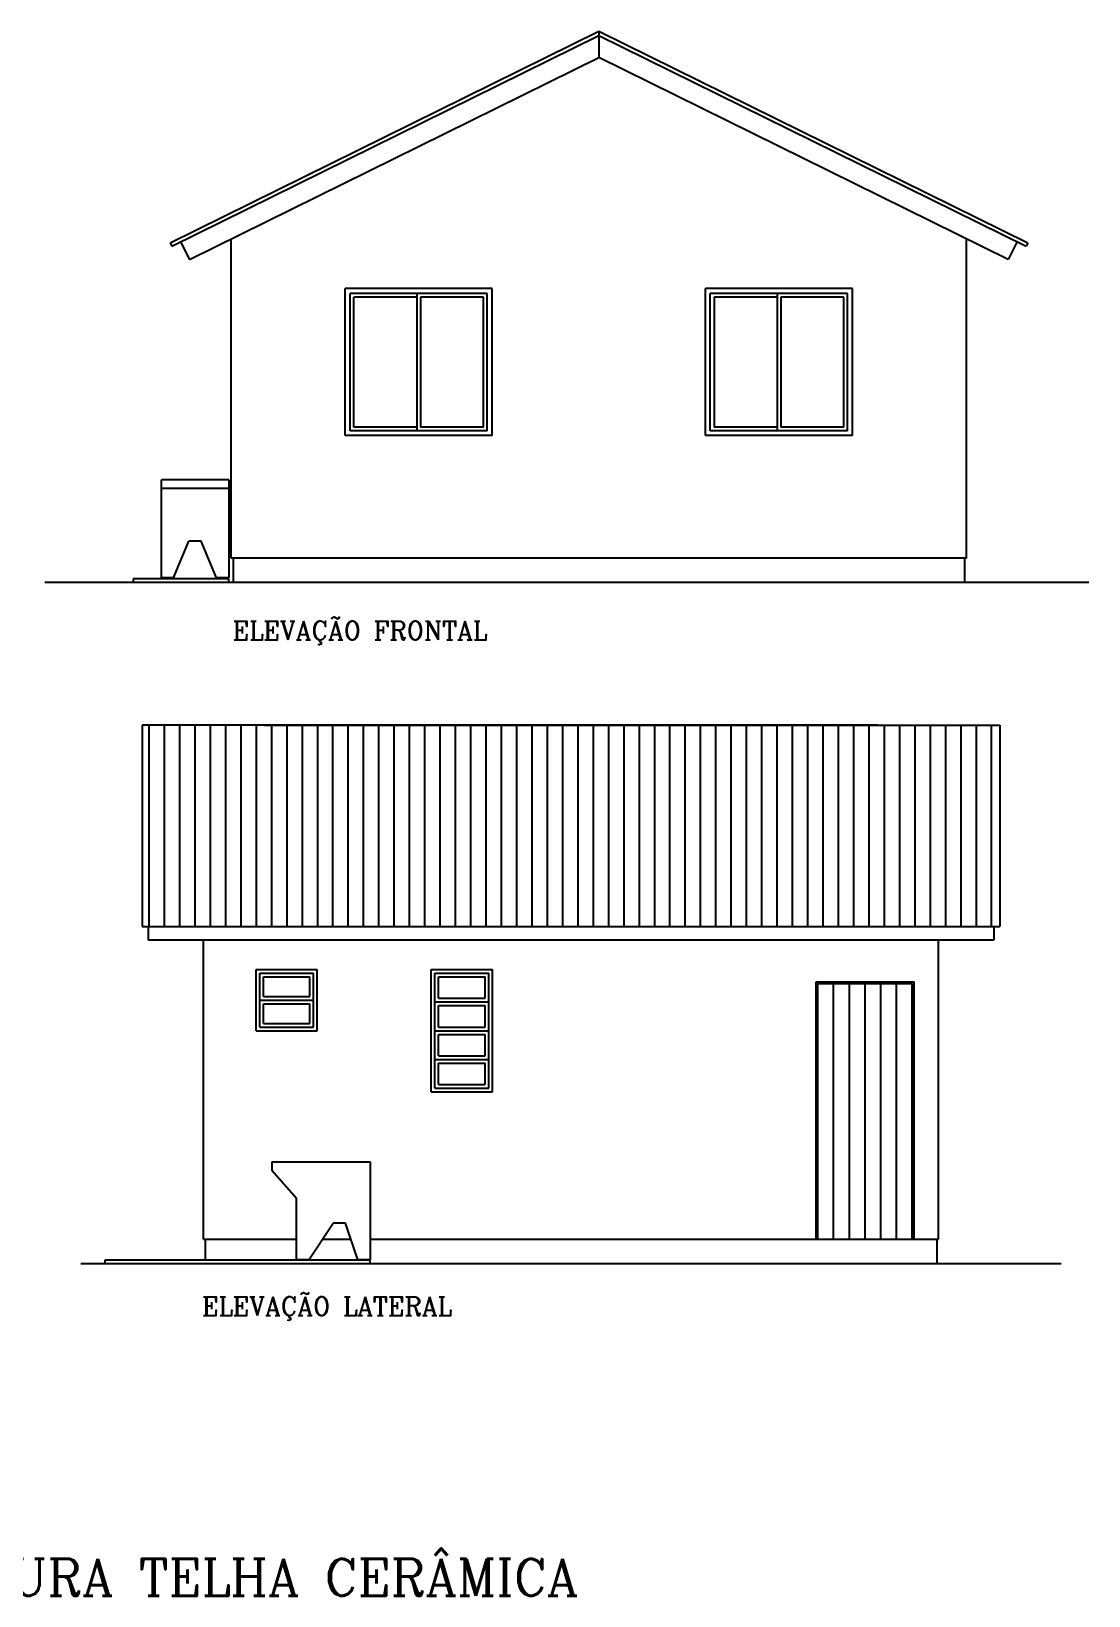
# Model space of a CAD drawing. Extents: x 98 to 558, y -86 to 6.
# Drawn here: x 169.76 to 178.39, y -8.69 to 4.08 of the extents above; entities that cross this region are included whole.
import ezdxf

# ---------------------------------------------------------------- set-up
doc = ezdxf.new("R2010")
doc.units = 0
doc.header["$LTSCALE"] = 5
doc.linetypes.add('DASHED2', pattern=[0.375, 0.25, -0.125])
doc.layers.get('0').update_dxf_attribs({"linetype": 'CONTINUOUS'})
for name, color, linetype in [('CONCRETO', 5, 'CONTINUOUS'), ('COTAS', 244, 'CONTINUOUS'), ('EQUIPAMENTOS', 1, 'CONTINUOUS'), ('JANELA', 1, 'CONTINUOUS'), ('PAREDE', 7, 'CONTINUOUS'), ('PISO', 30, 'CONTINUOUS'), ('PORTA', 1, 'CONTINUOUS'), ('TANQUE', 1, 'CONTINUOUS'), ('TELHADO', 20, 'CONTINUOUS'), ('TERRA', 7, 'CONTINUOUS'), ('TEXTO', 1, 'CONTINUOUS'), ('VISTAP', 244, 'CONTINUOUS')]:
    doc.layers.add(name, color=color, linetype=linetype)
doc.styles.add('ROMANC', font='ROMANC.SHX')

# ---------------------------------------------------------------- blocks, each defined once
blk = doc.blocks.new('*X75')
at = {"color": 0, "linetype": 'CONTINUOUS'}
for p, q in [((133.125, -37.887), (133.125, -36.242)), ((133.25, -37.887), (133.25, -36.242)), ((133.375, -37.887), (133.375, -36.242)), ((133.5, -37.887), (133.5, -36.242)), ((133.625, -37.887), (133.625, -36.242)), ((133.75, -37.887), (133.75, -36.242)), ((133.875, -37.887), (133.875, -36.242)), ((134, -37.887), (134, -36.242)), ((134.125, -37.887), (134.125, -36.242)), ((134.25, -37.887), (134.25, -36.242)), ((134.375, -37.887), (134.375, -36.242)), ((134.5, -37.887), (134.5, -36.242)), ((134.625, -37.887), (134.625, -36.242)), ((134.75, -37.887), (134.75, -36.242)), ((134.875, -37.887), (134.875, -36.242)), ((135, -37.887), (135, -36.242)), ((135.125, -37.887), (135.125, -36.242)), ((135.25, -37.887), (135.25, -36.242)), ((135.375, -37.887), (135.375, -36.242)), ((135.5, -37.887), (135.5, -36.242)), ((135.625, -37.887), (135.625, -36.242)), ((135.75, -37.887), (135.75, -36.242)), ((135.875, -37.887), (135.875, -36.242)), ((136, -37.887), (136, -36.242)), ((136.125, -37.887), (136.125, -36.242)), ((136.25, -37.887), (136.25, -36.242)), ((136.375, -37.887), (136.375, -36.242)), ((136.5, -37.887), (136.5, -36.242)), ((136.625, -37.887), (136.625, -36.242)), ((136.75, -37.887), (136.75, -36.242)), ((136.875, -37.887), (136.875, -36.242)), ((137, -37.887), (137, -36.242)), ((137.125, -37.887), (137.125, -36.242)), ((137.25, -37.887), (137.25, -36.242)), ((137.375, -37.887), (137.375, -36.242)), ((137.5, -37.887), (137.5, -36.242)), ((137.625, -37.887), (137.625, -36.242)), ((137.75, -37.887), (137.75, -36.242)), ((137.875, -37.887), (137.875, -36.242)), ((138, -37.887), (138, -36.242)), ((138.125, -37.887), (138.125, -36.242)), ((138.25, -37.887), (138.25, -36.242)), ((138.375, -37.887), (138.375, -36.242)), ((138.5, -37.887), (138.5, -36.242)), ((138.625, -37.887), (138.625, -36.242)), ((138.75, -37.887), (138.75, -36.242)), ((138.875, -37.887), (138.875, -36.242)), ((139, -37.887), (139, -36.242)), ((139.125, -37.887), (139.125, -36.242)), ((139.25, -37.887), (139.25, -36.242)), ((139.375, -37.887), (139.375, -36.242)), ((139.5, -37.887), (139.5, -36.242)), ((139.625, -37.887), (139.625, -36.242)), ((139.75, -37.887), (139.75, -36.242)), ((139.875, -37.887), (139.875, -36.242)), ((140, -37.887), (140, -36.242))]:
    blk.add_line(p, q, dxfattribs=at)

msp = doc.modelspace()

# ---------------------------------------------------------------- linework, layer by layer
at = {"layer": 'CONCRETO', "color": 244, "linetype": 'CONTINUOUS'}
for p, q in [((176.4646, 1.9778), (175.2646, 1.9778)), ((177.3946, -0.2222), (171.3946, -0.2222))]:
    msp.add_line(p, q, dxfattribs=at)
at = {"layer": 'CONCRETO', "color": 30, "linetype": 'CONTINUOUS'}
for p, q in [((171.4096, -0.2222), (171.4096, -0.4222)), ((177.3796, -0.2222), (177.3796, -0.4222)), ((170.5946, -0.3922), (170.5946, -0.4222)), ((171.3746, -0.3922), (170.5946, -0.3922)), ((171.3746, -0.4222), (171.3746, -0.3922)), ((171.1825, -5.7799), (171.1825, -5.9499)), ((177.1525, -5.7799), (177.1525, -5.9799))]:
    msp.add_line(p, q, dxfattribs=at)
at = {"layer": 'COTAS', "color": 1, "linetype": 'CONTINUOUS'}
for p, q in [((170.8958, 2.3508), (174.3946, 4.078)), ((170.9091, 2.3239), (174.3946, 4.0445)), ((174.3946, 4.078), (174.3946, 3.8648)), ((174.3946, 4.078), (177.8959, 2.3508)), ((174.3946, 4.0445), (177.8826, 2.3239)), ((171.0538, 2.2156), (174.3946, 3.8648)), ((177.7354, 2.2156), (174.3946, 3.8648)), ((170.8958, 2.3508), (170.9091, 2.3239)), ((177.8959, 2.3508), (177.8826, 2.3239))]:
    msp.add_line(p, q, dxfattribs=at)
at = {"layer": 'EQUIPAMENTOS', "color": 244, "linetype": 'CONTINUOUS'}
for p, q in [((171.7275, -5.1499), (172.5275, -5.1499)), ((171.7275, -5.1499), (171.7275, -5.2199)), ((171.9275, -5.4499), (171.7275, -5.2199)), ((172.5275, -5.1499), (172.5275, -5.9499)), ((171.9275, -5.9499), (171.9275, -5.4499)), ((172.0275, -5.9499), (172.2275, -5.6499)), ((172.3275, -5.6499), (172.2275, -5.6499)), ((172.4275, -5.9499), (172.3275, -5.6499)), ((172.1409, -5.7799), (172.3709, -5.7799)), ((172.0275, -5.9499), (171.9275, -5.9499)), ((172.5275, -5.9499), (172.4275, -5.9499)), ((172.5275, -5.9799), (172.5275, -5.9499))]:
    msp.add_line(p, q, dxfattribs=at)
at = {"layer": 'JANELA', "color": 244, "linetype": 'CONTINUOUS'}
for p, q in [((173.5246, 1.9778), (172.3246, 1.9778)), ((172.3246, 0.7778), (172.3246, 1.9778)), ((172.3646, 0.8178), (172.3646, 1.9378)), ((173.4846, 1.9378), (172.3646, 1.9378)), ((172.9096, 1.9378), (172.9096, 0.8178)), ((173.4846, 0.8178), (173.4846, 1.9378)), ((173.5246, 0.7778), (173.5246, 1.9778)), ((176.4646, 1.9778), (175.2646, 1.9778)), ((175.2646, 0.7778), (175.2646, 1.9778)), ((175.3046, 0.8178), (175.3046, 1.9378)), ((176.4246, 1.9378), (175.3046, 1.9378)), ((175.8496, 1.9378), (175.8496, 0.8178)), ((176.4246, 0.8178), (176.4246, 1.9378)), ((176.4646, 0.7778), (176.4646, 1.9778)), ((172.3946, 0.8478), (172.3946, 1.9078)), ((172.9096, 1.9078), (172.3946, 1.9078)), ((172.9396, 1.9078), (172.9396, 0.8478)), ((173.4546, 1.9078), (172.9396, 1.9078)), ((173.4546, 0.8478), (173.4546, 1.9078)), ((175.8496, 1.9078), (175.3346, 1.9078)), ((175.3346, 1.9078), (175.3346, 0.8478)), ((175.8796, 1.9078), (175.8796, 0.8478)), ((176.3946, 1.9078), (175.8796, 1.9078)), ((176.3946, 0.8478), (176.3946, 1.9078)), ((173.5246, 0.7778), (172.3246, 0.7778)), ((173.4846, 0.8178), (172.3646, 0.8178)), ((172.9096, 0.8478), (172.3946, 0.8478)), ((173.4546, 0.8478), (172.9396, 0.8478)), ((176.4646, 0.7778), (175.2646, 0.7778)), ((176.4246, 0.8178), (175.3046, 0.8178)), ((175.8496, 0.8478), (175.3346, 0.8478)), ((176.3946, 0.8478), (175.8796, 0.8478))]:
    msp.add_line(p, q, dxfattribs=at)
at = {"layer": 'JANELA', "color": 30, "linetype": 'CONTINUOUS'}
for p, q in [((171.5975, -3.5799), (172.0975, -3.5799)), ((171.5975, -4.0799), (171.5975, -3.5799)), ((171.6275, -4.0499), (171.6275, -3.6099)), ((171.6275, -3.6099), (172.0675, -3.6099)), ((171.6575, -3.7999), (171.6575, -3.6399)), ((171.6575, -3.6399), (172.0375, -3.6399)), ((172.0375, -3.7999), (172.0375, -3.6399)), ((172.0675, -4.0499), (172.0675, -3.6099)), ((172.0975, -4.0799), (172.0975, -3.5799)), ((173.0275, -3.5799), (173.5275, -3.5799)), ((173.0275, -4.5799), (173.0275, -3.5799)), ((173.0575, -4.5499), (173.0575, -3.6099)), ((173.0575, -3.6099), (173.4975, -3.6099)), ((173.0875, -3.8149), (173.0875, -3.6399)), ((173.0875, -3.6399), (173.4675, -3.6399)), ((173.4675, -3.8149), (173.4675, -3.6399)), ((173.4975, -4.5499), (173.4975, -3.6099)), ((173.5275, -4.5799), (173.5275, -3.5799)), ((171.6275, -3.8299), (172.0675, -3.8299)), ((171.6575, -3.7999), (172.0375, -3.7999)), ((173.0875, -3.8149), (173.4675, -3.8149)), ((171.6575, -3.8599), (172.0375, -3.8599)), ((171.6575, -4.0199), (171.6575, -3.8599)), ((172.0375, -4.0199), (172.0375, -3.8599)), ((173.0575, -3.8449), (173.4975, -3.8449)), ((173.0875, -4.0499), (173.0875, -3.8749)), ((173.0875, -3.8749), (173.4675, -3.8749)), ((173.4675, -4.0499), (173.4675, -3.8749)), ((171.5975, -4.0799), (172.0975, -4.0799)), ((171.6275, -4.0499), (172.0675, -4.0499)), ((171.6575, -4.0199), (172.0375, -4.0199)), ((173.0575, -4.0799), (173.4975, -4.0799)), ((173.0875, -4.0499), (173.4675, -4.0499)), ((173.0875, -4.2849), (173.0875, -4.1099)), ((173.0875, -4.1099), (173.4675, -4.1099)), ((173.4675, -4.2849), (173.4675, -4.1099)), ((173.0575, -4.3149), (173.4975, -4.3149)), ((173.0875, -4.2849), (173.4675, -4.2849)), ((173.0875, -4.3449), (173.4675, -4.3449)), ((173.0875, -4.5199), (173.0875, -4.3449)), ((173.4675, -4.5199), (173.4675, -4.3449)), ((173.0275, -4.5799), (173.5275, -4.5799)), ((173.0575, -4.5499), (173.4975, -4.5499)), ((173.0575, -4.5799), (173.4975, -4.5799)), ((173.0875, -4.5199), (173.4675, -4.5199))]:
    msp.add_line(p, q, dxfattribs=at)
at = {"layer": 'PAREDE', "color": 244, "linetype": 'CONTINUOUS'}
for p, q in [((171.3946, -0.2222), (171.3946, 2.3838)), ((177.3946, -0.2222), (177.3946, 2.3838)), ((171.1675, -5.7799), (171.1675, -3.3399)), ((177.1675, -5.7799), (177.1675, -3.3399)), ((171.1675, -5.7799), (171.9275, -5.7799)), ((172.5275, -5.7799), (177.1675, -5.7799))]:
    msp.add_line(p, q, dxfattribs=at)
at = {"layer": 'PISO', "color": 244, "linetype": 'CONTINUOUS'}
for p, q in [((170.3675, -5.9499), (172.5275, -5.9499)), ((170.3675, -5.9799), (170.3675, -5.9499))]:
    msp.add_line(p, q, dxfattribs=at)
at = {"layer": 'PORTA', "color": 30, "linetype": 'CONTINUOUS'}
for p, q in [((176.1675, -3.6799), (176.9675, -3.6799)), ((176.1675, -5.7799), (176.1675, -3.6799)), ((176.1825, -5.7799), (176.1825, -3.6949)), ((176.1825, -3.6949), (176.9525, -3.6949)), ((176.3109, -5.7799), (176.3109, -3.6949)), ((176.4392, -5.7799), (176.4392, -3.6949)), ((176.5675, -5.7799), (176.5675, -3.6949)), ((176.6959, -5.7799), (176.6959, -3.6949)), ((176.8242, -5.7799), (176.8242, -3.6949)), ((176.9525, -5.7799), (176.9525, -3.6949)), ((176.9675, -5.7799), (176.9675, -3.6799))]:
    msp.add_line(p, q, dxfattribs=at)
at = {"layer": 'TANQUE', "color": 30, "linetype": 'CONTINUOUS'}
for p, q in [((170.8248, -0.3844), (170.8248, 0.4156)), ((171.3748, 0.4156), (170.8248, 0.4156)), ((171.3748, 0.4156), (171.3748, -0.3844)), ((171.3748, 0.3456), (170.8248, 0.3456)), ((170.9248, -0.3844), (171.0498, -0.0844)), ((171.1498, -0.0844), (171.0498, -0.0844)), ((171.2748, -0.3844), (171.1498, -0.0844)), ((170.9248, -0.3844), (170.8248, -0.3844)), ((171.3748, -0.3844), (171.2748, -0.3844))]:
    msp.add_line(p, q, dxfattribs=at)
at = {"layer": 'TELHADO', "color": 1, "linetype": 'CONTINUOUS'}
for p, q in [((176.6675, -1.5849), (170.6675, -1.5849)), ((171.6675, -1.5849), (177.6675, -1.5849)), ((177.6175, -3.3399), (170.7175, -3.3399))]:
    msp.add_line(p, q, dxfattribs=at)
at = {"layer": 'TELHADO', "color": 1}
for p, q in [((170.6675, -1.5849), (170.6675, -3.2289)), ((177.6675, -1.5849), (177.6675, -3.2289)), ((170.6675, -3.2289), (177.6675, -3.2289)), ((170.7175, -3.2289), (170.7175, -3.3399)), ((177.6175, -3.2289), (177.6175, -3.3399))]:
    msp.add_line(p, q, dxfattribs=at)
at = {"layer": 'TERRA', "color": 3, "linetype": 'CONTINUOUS'}
for p, q in [((178.3923, -0.4222), (169.8746, -0.4222)), ((170.1675, -5.9799), (178.1675, -5.9799))]:
    msp.add_line(p, q, dxfattribs=at)
at = {"layer": 'VISTAP', "color": 1, "linetype": 'DASHED2'}
for p, q in [((170.9817, 2.3598), (171.0538, 2.2156)), ((177.8079, 2.3608), (177.7354, 2.2156))]:
    msp.add_line(p, q, dxfattribs=at)

# ---------------------------------------------------------------- block references
at = {"layer": 'JANELA', "color": 1, "linetype": 'CONTINUOUS'}
msp.add_blockref('*X75', (37.6004, 34.6576), dxfattribs=at)

# ---------------------------------------------------------------- texts
at = {"layer": 'TEXTO', "color": 5, "ltscale": 0.3, "style": 'ROMANC'}
for s, height, p in [('ELEVAÇÃO FRONTAL', 0.15, (171.4059, -0.8881)), ('ELEVAÇÃO LATERAL', 0.15, (171.156, -6.4029)), ('CASA 36,00 m - COBERTURA TELHA CERÂMICA', 0.3, (164.1982, -8.6914))]:
    msp.add_text(s, height=height, dxfattribs=at).set_placement(p)

doc.saveas('drawing.dxf')
